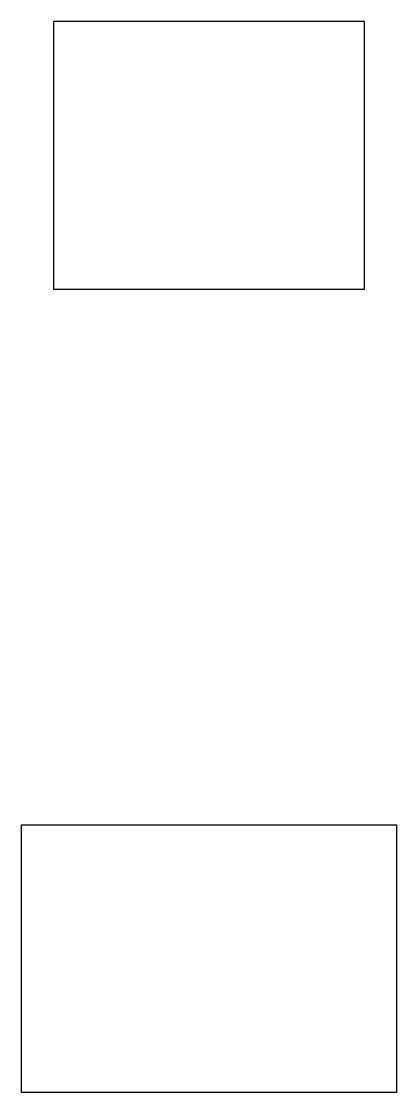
# Model space of a CAD drawing. Header units: millimetres. Extents: x 93782 to 107782, y -28370 to 11630.
import ezdxf

# ---------------------------------------------------------------- set-up
doc = ezdxf.new("R2010")
doc.units = ezdxf.units.MM
doc.layers.add('B2_Mass', color=253, linetype='Continuous')

msp = doc.modelspace()

# ---------------------------------------------------------------- linework, layer by layer
at = {"layer": 'B2_Mass', "extrusion": (0, 0, -1), "elevation": -750}
for points in [[(-94982, 11630), (-94982, 1630), (-106582, 1630), (-106582, 11630)], [(-93782, -18370), (-107782, -18370), (-107782, -28370), (-93782, -28370)]]:
    msp.add_lwpolyline(points, close=True, dxfattribs=at)

doc.saveas('drawing.dxf')
